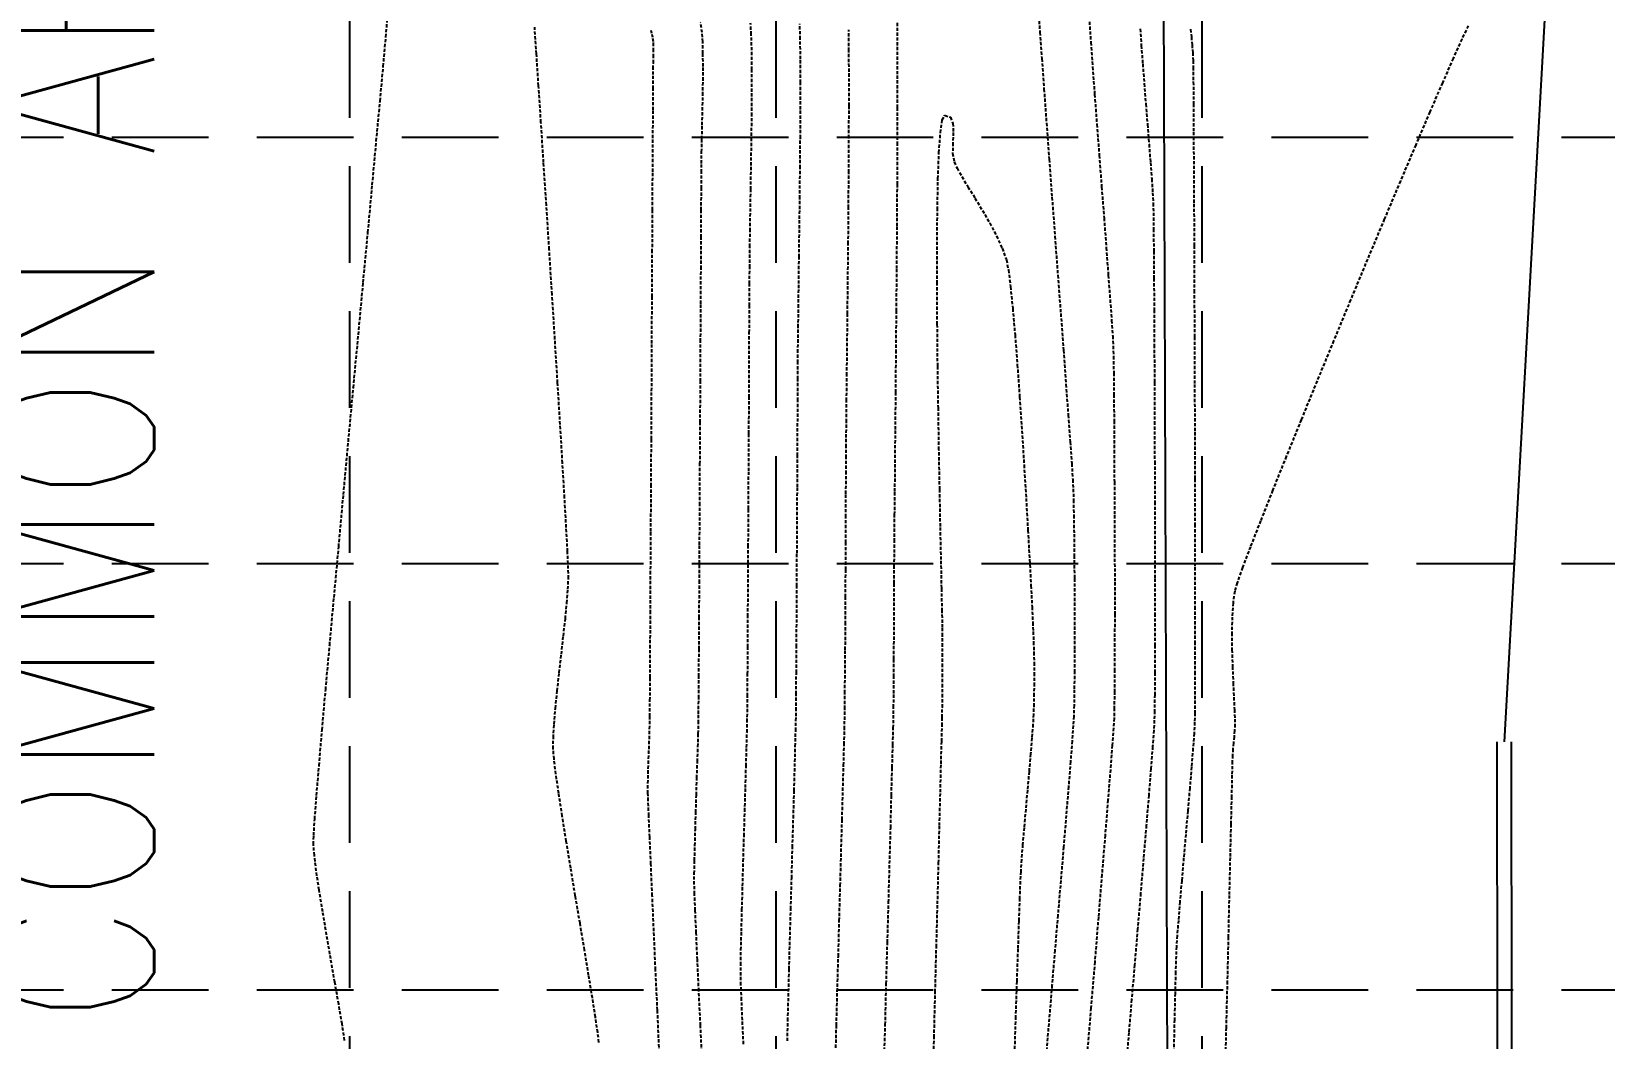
# Model space of a CAD drawing. Header units: inches. Extents: x 7994 to 10114, y 11164 to 12491.
# Drawn here: x 9856.3 to 9978.4, y 11724.3 to 11802.5 of the extents above; entities that cross this region are included whole.
import ezdxf
from ezdxf.enums import TextEntityAlignment as Align

# ---------------------------------------------------------------- set-up
doc = ezdxf.new("R2010")
doc.units = ezdxf.units.IN
doc.header["$MEASUREMENT"] = 0
doc.linetypes.add('HIDDEN', pattern=[0.375, 0.25, -0.125])
doc.linetypes.add('x4227topo$0$HIDDEN', pattern=[0.375, 0.25, -0.125])
for name, color, linetype in [('CONTOURS', 43, 'x4227topo$0$HIDDEN'), ('GRID', 254, 'HIDDEN'), ('x4227 lots$0$COMMON AREA LABEL', 4, 'Continuous'), ('x4227 lots$0$p-row', 5, 'Continuous'), ('x4227topo$0$C-ROAD', 12, 'Continuous'), ('x4227topo$0$C-ROAD-CURB', 12, 'Continuous')]:
    doc.layers.add(name, color=color, linetype=linetype)
doc.styles.add('x4227 lots$0$romans', font='romans.shx', dxfattribs={"width": 0.8})

msp = doc.modelspace()

# ---------------------------------------------------------------- linework, layer by layer
at = {"layer": 'CONTOURS', "color": 43}
for p, q in [((9934.48, 11804.05, 1233), (9934.59, 11802.41, 1233)), ((9883.83, 11802.04, 1240), (9883.98, 11803.8, 1240)), ((9895.52, 11800.74, 1239), (9895.38, 11802.81, 1239)), ((9904.47, 11802.32, 1238), (9904.39, 11802.64, 1238)), ((9908.37, 11802.39, 1237), (9908.26, 11803.18, 1237)), ((9912.19, 11802.24, 1236), (9912.14, 11803.11, 1236)), ((9915.99, 11801.88, 1235), (9915.96, 11803.06, 1235)), ((9919.77, 11800.97, 1234), (9919.76, 11802.6, 1234)), ((9923.54, 11801.39, 1233), (9923.53, 11803.2, 1233)), ((9938.43, 11803.23, 1234), (9938.54, 11801.63, 1234)), ((9942.37, 11802.67, 1235), (9942.46, 11801.39, 1235)), ((9946.29, 11802.65, 1236), (9946.35, 11802.05, 1236)), ((9967.83, 11802.92, 1237), (9967.34, 11801.89, 1237)), ((9883.63, 11799.77, 1240), (9883.83, 11802.04, 1240)), ((9904.54, 11802, 1238), (9904.47, 11802.32, 1238)), ((9904.59, 11801.67, 1238), (9904.54, 11802, 1238)), ((9904.61, 11801.36, 1238), (9904.59, 11801.67, 1238)), ((9908.42, 11801.67, 1237), (9908.37, 11802.39, 1237)), ((9908.44, 11800.78, 1237), (9908.42, 11801.67, 1237)), ((9912.23, 11801.02, 1236), (9912.19, 11802.24, 1236)), ((9916.01, 11800.33, 1235), (9915.99, 11801.88, 1235)), ((9923.55, 11799.15, 1233), (9923.54, 11801.39, 1233)), ((9934.59, 11802.41, 1233), (9934.74, 11800.37, 1233)), ((9938.54, 11801.63, 1234), (9938.68, 11799.73, 1234)), ((9942.46, 11801.39, 1235), (9942.57, 11799.96, 1235)), ((9946.35, 11802.05, 1236), (9946.4, 11801.44, 1236)), ((9946.4, 11801.44, 1236), (9946.45, 11800.83, 1236)), ((9967.34, 11801.89, 1237), (9966.67, 11800.39, 1237)), ((9895.68, 11798.26, 1239), (9895.52, 11800.74, 1239)), ((9904.59, 11800.02, 1238), (9904.6, 11800.49, 1238)), ((9904.6, 11800.49, 1238), (9904.61, 11800.95, 1238)), ((9904.61, 11800.95, 1238), (9904.61, 11801.36, 1238)), ((9908.45, 11799.77, 1237), (9908.44, 11800.78, 1237)), ((9912.24, 11799.52, 1236), (9912.23, 11801.02, 1236)), ((9916.01, 11798.5, 1235), (9916.01, 11800.33, 1235)), ((9919.78, 11798.98, 1234), (9919.77, 11800.97, 1234)), ((9934.74, 11800.37, 1233), (9934.91, 11798.01, 1233)), ((9946.45, 11800.83, 1236), (9946.48, 11800.22, 1236)), ((9946.48, 11800.22, 1236), (9946.49, 11799.71, 1236)), ((9966.67, 11800.39, 1237), (9965.83, 11798.49, 1237)), ((9883.38, 11797.07, 1240), (9883.63, 11799.77, 1240)), ((9904.58, 11799.58, 1238), (9904.59, 11800.02, 1238)), ((9904.58, 11799.13, 1238), (9904.58, 11799.58, 1238)), ((9904.58, 11798.04, 1238), (9904.58, 11799.13, 1238)), ((9908.45, 11798.68, 1237), (9908.45, 11799.77, 1237)), ((9912.24, 11797.8, 1236), (9912.24, 11799.52, 1236)), ((9919.78, 11796.71, 1234), (9919.78, 11798.98, 1234)), ((9923.55, 11796.56, 1233), (9923.55, 11799.15, 1233)), ((9938.68, 11799.73, 1234), (9938.84, 11797.59, 1234)), ((9942.57, 11799.96, 1235), (9942.69, 11798.43, 1235)), ((9946.49, 11799.71, 1236), (9946.5, 11798.56, 1236)), ((9895.87, 11795.43, 1239), (9895.68, 11798.26, 1239)), ((9904.57, 11796.37, 1238), (9904.58, 11798.04, 1238)), ((9908.43, 11797.53, 1237), (9908.45, 11798.68, 1237)), ((9912.23, 11795.94, 1236), (9912.24, 11797.8, 1236)), ((9916.01, 11796.43, 1235), (9916.01, 11798.5, 1235)), ((9934.91, 11798.01, 1233), (9935.1, 11795.38, 1233)), ((9942.69, 11798.43, 1235), (9942.81, 11796.85, 1235)), ((9946.5, 11798.56, 1236), (9946.51, 11796.86, 1236)), ((9965.83, 11798.49, 1237), (9964.85, 11796.23, 1237)), ((9883.09, 11793.98, 1240), (9883.38, 11797.07, 1240)), ((9908.41, 11796.36, 1237), (9908.43, 11797.53, 1237)), ((9919.77, 11794.21, 1234), (9919.78, 11796.71, 1234)), ((9923.54, 11793.69, 1233), (9923.55, 11796.56, 1233)), ((9938.84, 11797.59, 1234), (9939.01, 11795.28, 1234)), ((9942.81, 11796.85, 1235), (9942.94, 11795.26, 1235)), ((9946.51, 11796.86, 1236), (9946.52, 11794.67, 1236)), ((9896.07, 11792.32, 1239), (9895.87, 11795.43, 1239)), ((9904.56, 11794.2, 1238), (9904.57, 11796.37, 1238)), ((9908.38, 11795.21, 1237), (9908.41, 11796.36, 1237)), ((9912.21, 11794.01, 1236), (9912.23, 11795.94, 1236)), ((9916, 11794.21, 1235), (9916.01, 11796.43, 1235)), ((9926.87, 11794.62, 1232), (9927.01, 11795.61, 1232)), ((9927.01, 11795.61, 1232), (9927.2, 11795.97, 1232)), ((9927.2, 11795.97, 1232), (9927.65, 11795.82, 1232)), ((9927.65, 11795.82, 1232), (9927.84, 11795.34, 1232)), ((9927.84, 11795.34, 1232), (9927.87, 11794.64, 1232)), ((9935.1, 11795.38, 1233), (9935.31, 11792.56, 1233)), ((9939.01, 11795.28, 1234), (9939.2, 11792.87, 1234)), ((9942.94, 11795.26, 1235), (9943.06, 11793.73, 1235)), ((9964.85, 11796.23, 1237), (9963.76, 11793.67, 1237)), ((9904.54, 11791.59, 1238), (9904.56, 11794.2, 1238)), ((9908.34, 11793.12, 1237), (9908.36, 11794.12, 1237)), ((9908.36, 11794.12, 1237), (9908.38, 11795.21, 1237)), ((9915.98, 11791.88, 1235), (9916, 11794.21, 1235)), ((9919.76, 11791.55, 1234), (9919.77, 11794.21, 1234)), ((9926.76, 11793.08, 1232), (9926.87, 11794.62, 1232)), ((9927.87, 11794.64, 1232), (9927.83, 11793.83, 1232)), ((9946.52, 11794.67, 1236), (9946.53, 11792.06, 1236)), ((9882.78, 11790.57, 1240), (9883.09, 11793.98, 1240)), ((9908.33, 11792.24, 1237), (9908.34, 11793.12, 1237)), ((9912.18, 11792.08, 1236), (9912.21, 11794.01, 1236)), ((9923.53, 11790.61, 1233), (9923.54, 11793.69, 1233)), ((9926.68, 11791.06, 1232), (9926.76, 11793.08, 1232)), ((9927.83, 11793.83, 1232), (9927.82, 11793.03, 1232)), ((9927.82, 11793.03, 1232), (9927.94, 11792.35, 1232)), ((9939.2, 11792.87, 1234), (9939.38, 11790.42, 1234)), ((9943.06, 11793.73, 1235), (9943.17, 11792.3, 1235)), ((9963.76, 11793.67, 1237), (9962.57, 11790.88, 1237)), ((9896.29, 11789.01, 1239), (9896.07, 11792.32, 1239)), ((9904.53, 11788.63, 1238), (9904.54, 11791.59, 1238)), ((9908.32, 11791.54, 1237), (9908.33, 11792.24, 1237)), ((9912.15, 11790.22, 1236), (9912.18, 11792.08, 1236)), ((9915.96, 11789.53, 1235), (9915.98, 11791.88, 1235)), ((9927.94, 11792.35, 1232), (9928.16, 11791.87, 1232)), ((9928.16, 11791.87, 1232), (9928.53, 11791.22, 1232)), ((9935.31, 11792.56, 1233), (9935.53, 11789.61, 1233)), ((9943.17, 11792.3, 1235), (9943.27, 11791.03, 1235)), ((9946.53, 11792.06, 1236), (9946.55, 11789.1, 1236)), ((9882.44, 11786.89, 1240), (9882.78, 11790.57, 1240)), ((9908.32, 11790.31, 1237), (9908.32, 11791.54, 1237)), ((9919.74, 11788.79, 1234), (9919.76, 11791.55, 1234)), ((9923.51, 11787.38, 1233), (9923.53, 11790.61, 1233)), ((9926.64, 11788.65, 1232), (9926.68, 11791.06, 1232)), ((9928.53, 11791.22, 1232), (9929.01, 11790.43, 1232)), ((9929.01, 11790.43, 1232), (9929.55, 11789.55, 1232)), ((9939.38, 11790.42, 1234), (9939.57, 11788.01, 1234)), ((9943.27, 11791.03, 1235), (9943.34, 11789.96, 1235)), ((9962.57, 11790.88, 1237), (9961.32, 11787.91, 1237)), ((9908.31, 11788.61, 1237), (9908.32, 11790.31, 1237)), ((9912.12, 11788.5, 1236), (9912.15, 11790.22, 1236)), ((9915.93, 11787.2, 1235), (9915.96, 11789.53, 1235)), ((9929.55, 11789.55, 1232), (9930.13, 11788.59, 1232)), ((9935.53, 11789.61, 1233), (9935.76, 11786.58, 1233)), ((9943.34, 11789.96, 1235), (9943.38, 11789.15, 1235)), ((9896.51, 11785.58, 1239), (9896.29, 11789.01, 1239)), ((9904.51, 11785.37, 1238), (9904.53, 11788.63, 1238)), ((9908.3, 11786.51, 1237), (9908.31, 11788.61, 1237)), ((9912.1, 11787, 1236), (9912.12, 11788.5, 1236)), ((9919.72, 11786, 1234), (9919.74, 11788.79, 1234)), ((9926.61, 11785.91, 1232), (9926.64, 11788.65, 1232)), ((9930.13, 11788.59, 1232), (9930.7, 11787.61, 1232)), ((9939.57, 11788.01, 1234), (9939.74, 11785.7, 1234)), ((9943.38, 11789.15, 1235), (9943.4, 11788.41, 1235)), ((9943.4, 11788.41, 1235), (9943.41, 11787.16, 1235)), ((9946.55, 11789.1, 1236), (9946.56, 11785.85, 1236)), ((9882.07, 11783, 1240), (9882.44, 11786.89, 1240)), ((9912.08, 11785.78, 1236), (9912.1, 11787, 1236)), ((9915.9, 11784.97, 1235), (9915.93, 11787.2, 1235)), ((9923.49, 11784.08, 1233), (9923.51, 11787.38, 1233)), ((9930.7, 11787.61, 1232), (9931.23, 11786.61, 1232)), ((9943.41, 11787.16, 1235), (9943.43, 11785.43, 1235)), ((9961.32, 11787.91, 1237), (9960.02, 11784.81, 1237)), ((9896.73, 11782.08, 1239), (9896.51, 11785.58, 1239)), ((9908.29, 11784.07, 1237), (9908.3, 11786.51, 1237)), ((9912.07, 11784.91, 1236), (9912.08, 11785.78, 1236)), ((9919.69, 11783.24, 1234), (9919.72, 11786, 1234)), ((9926.61, 11782.92, 1232), (9926.61, 11785.91, 1232)), ((9931.23, 11786.61, 1232), (9931.67, 11785.65, 1232)), ((9931.67, 11785.65, 1232), (9931.99, 11784.76, 1232)), ((9935.76, 11786.58, 1233), (9935.98, 11783.56, 1233)), ((9939.74, 11785.7, 1234), (9939.9, 11783.56, 1234)), ((9946.56, 11785.85, 1236), (9946.57, 11782.39, 1236)), ((9904.49, 11781.9, 1238), (9904.51, 11785.37, 1238)), ((9912.07, 11784.16, 1236), (9912.07, 11784.91, 1236)), ((9915.88, 11782.91, 1235), (9915.9, 11784.97, 1235)), ((9931.99, 11784.76, 1232), (9932.15, 11783.97, 1232)), ((9943.43, 11785.43, 1235), (9943.44, 11783.32, 1235)), ((9960.02, 11784.81, 1237), (9958.7, 11781.65, 1237)), ((9908.28, 11781.35, 1237), (9908.29, 11784.07, 1237)), ((9912.06, 11782.9, 1236), (9912.07, 11784.16, 1236)), ((9919.66, 11780.58, 1234), (9919.69, 11783.24, 1234)), ((9923.46, 11780.79, 1233), (9923.49, 11784.08, 1233)), ((9932.15, 11783.97, 1232), (9932.31, 11782.68, 1232)), ((9935.98, 11783.56, 1233), (9936.21, 11780.59, 1233)), ((9939.9, 11783.56, 1234), (9940.04, 11781.66, 1234)), ((9943.44, 11783.32, 1235), (9943.46, 11780.87, 1235)), ((9881.7, 11778.96, 1240), (9882.07, 11783, 1240)), ((9896.95, 11778.61, 1239), (9896.73, 11782.08, 1239)), ((9904.48, 11778.27, 1238), (9904.49, 11781.9, 1238)), ((9912.05, 11781.19, 1236), (9912.06, 11782.9, 1236)), ((9915.85, 11781.07, 1235), (9915.88, 11782.91, 1235)), ((9926.63, 11779.76, 1232), (9926.61, 11782.92, 1232)), ((9932.31, 11782.68, 1232), (9932.48, 11780.98, 1232)), ((9946.57, 11782.39, 1236), (9946.59, 11778.78, 1236)), ((9908.26, 11778.42, 1237), (9908.28, 11781.35, 1237)), ((9912.04, 11779.1, 1236), (9912.05, 11781.19, 1236)), ((9915.84, 11779.53, 1235), (9915.85, 11781.07, 1235)), ((9923.43, 11777.56, 1233), (9923.46, 11780.79, 1233)), ((9932.48, 11780.98, 1232), (9932.66, 11778.93, 1232)), ((9940.04, 11781.66, 1234), (9940.16, 11780.06, 1234)), ((9943.46, 11780.87, 1235), (9943.47, 11778.15, 1235)), ((9958.7, 11781.65, 1237), (9957.39, 11778.48, 1237)), ((9915.82, 11778.34, 1235), (9915.84, 11779.53, 1235)), ((9919.64, 11778.08, 1234), (9919.66, 11780.58, 1234)), ((9926.66, 11776.51, 1232), (9926.63, 11779.76, 1232)), ((9936.21, 11780.59, 1233), (9936.42, 11777.75, 1233)), ((9940.16, 11780.06, 1234), (9940.24, 11778.84, 1234)), ((9881.31, 11774.84, 1240), (9881.7, 11778.96, 1240)), ((9897.16, 11775.22, 1239), (9896.95, 11778.61, 1239)), ((9904.46, 11774.57, 1238), (9904.48, 11778.27, 1238)), ((9908.25, 11775.32, 1237), (9908.26, 11778.42, 1237)), ((9912.03, 11776.71, 1236), (9912.04, 11779.1, 1236)), ((9915.81, 11777.57, 1235), (9915.82, 11778.34, 1235)), ((9932.66, 11778.93, 1232), (9932.84, 11776.61, 1232)), ((9940.24, 11778.84, 1234), (9940.28, 11778.07, 1234)), ((9946.59, 11778.78, 1236), (9946.6, 11775.09, 1236)), ((9957.39, 11778.48, 1237), (9956.1, 11775.36, 1237)), ((9915.81, 11776.78, 1235), (9915.81, 11777.57, 1235)), ((9919.61, 11775.8, 1234), (9919.64, 11778.08, 1234)), ((9923.41, 11774.48, 1233), (9923.43, 11777.56, 1233)), ((9936.42, 11777.75, 1233), (9936.61, 11775.1, 1233)), ((9940.28, 11778.07, 1234), (9940.3, 11777.27, 1234)), ((9940.3, 11777.27, 1234), (9940.32, 11775.99, 1234)), ((9943.47, 11778.15, 1235), (9943.48, 11775.24, 1235)), ((9912.02, 11774.08, 1236), (9912.03, 11776.71, 1236)), ((9915.81, 11775.51, 1235), (9915.81, 11776.78, 1235)), ((9919.59, 11773.82, 1234), (9919.61, 11775.8, 1234)), ((9926.71, 11773.24, 1232), (9926.66, 11776.51, 1232)), ((9932.84, 11776.61, 1232), (9933.02, 11774.11, 1232)), ((9940.32, 11775.99, 1234), (9940.33, 11774.3, 1234)), ((9880.92, 11770.67, 1240), (9881.31, 11774.84, 1240)), ((9897.36, 11771.99, 1239), (9897.16, 11775.22, 1239)), ((9904.44, 11770.85, 1238), (9904.46, 11774.57, 1238)), ((9908.23, 11772.14, 1237), (9908.25, 11775.32, 1237)), ((9915.8, 11773.83, 1235), (9915.81, 11775.51, 1235)), ((9936.61, 11775.1, 1233), (9936.79, 11772.71, 1233)), ((9943.48, 11775.24, 1235), (9943.49, 11772.2, 1235)), ((9946.6, 11775.09, 1236), (9946.61, 11771.39, 1236)), ((9956.1, 11775.36, 1237), (9954.87, 11772.35, 1237)), ((9912.01, 11771.28, 1236), (9912.02, 11774.08, 1236)), ((9915.79, 11771.83, 1235), (9915.8, 11773.83, 1235)), ((9919.58, 11772.18, 1234), (9919.59, 11773.82, 1234)), ((9923.38, 11771.6, 1233), (9923.41, 11774.48, 1233)), ((9933.02, 11774.11, 1232), (9933.2, 11771.5, 1232)), ((9940.33, 11774.3, 1234), (9940.35, 11772.27, 1234)), ((9908.21, 11768.92, 1237), (9908.23, 11772.14, 1237)), ((9919.56, 11770.97, 1234), (9919.58, 11772.18, 1234)), ((9926.76, 11770.03, 1232), (9926.71, 11773.24, 1232)), ((9936.79, 11772.71, 1233), (9936.94, 11770.64, 1233)), ((9940.35, 11772.27, 1234), (9940.36, 11769.99, 1234)), ((9943.49, 11772.2, 1235), (9943.5, 11769.09, 1235)), ((9954.87, 11772.35, 1237), (9953.71, 11769.5, 1237)), ((9897.54, 11769, 1239), (9897.36, 11771.99, 1239)), ((9904.42, 11767.2, 1238), (9904.44, 11770.85, 1238)), ((9911.99, 11768.38, 1236), (9912.01, 11771.28, 1236)), ((9915.78, 11769.57, 1235), (9915.79, 11771.83, 1235)), ((9919.56, 11770.24, 1234), (9919.56, 11770.97, 1234)), ((9923.36, 11769.01, 1233), (9923.38, 11771.6, 1233)), ((9933.2, 11771.5, 1232), (9933.36, 11768.85, 1232)), ((9946.61, 11771.39, 1236), (9946.62, 11767.75, 1236)), ((9880.54, 11766.54, 1240), (9880.92, 11770.67, 1240)), ((9919.55, 11769.4, 1234), (9919.56, 11770.24, 1234)), ((9926.82, 11766.95, 1232), (9926.76, 11770.03, 1232)), ((9936.94, 11770.64, 1233), (9937.06, 11768.95, 1233)), ((9940.36, 11769.99, 1234), (9940.37, 11767.52, 1234)), ((9897.7, 11766.31, 1239), (9897.54, 11769, 1239)), ((9908.2, 11765.74, 1237), (9908.21, 11768.92, 1237)), ((9915.77, 11767.13, 1235), (9915.78, 11769.57, 1235)), ((9919.55, 11768.17, 1234), (9919.55, 11769.4, 1234)), ((9923.34, 11766.78, 1233), (9923.36, 11769.01, 1233)), ((9933.36, 11768.85, 1232), (9933.52, 11766.25, 1232)), ((9937.06, 11768.95, 1233), (9937.14, 11767.71, 1233)), ((9943.5, 11769.09, 1235), (9943.51, 11765.98, 1235)), ((9953.71, 11769.5, 1237), (9952.65, 11766.87, 1237)), ((9904.4, 11763.69, 1238), (9904.42, 11767.2, 1238)), ((9911.98, 11765.44, 1236), (9911.99, 11768.38, 1236)), ((9919.54, 11766.61, 1234), (9919.55, 11768.17, 1234)), ((9937.14, 11767.71, 1233), (9937.18, 11766.99, 1233)), ((9940.37, 11767.52, 1234), (9940.38, 11764.94, 1234)), ((9946.62, 11767.75, 1236), (9946.63, 11764.23, 1236)), ((9880.17, 11762.49, 1240), (9880.54, 11766.54, 1240)), ((9897.83, 11764, 1239), (9897.7, 11766.31, 1239)), ((9915.75, 11764.58, 1235), (9915.77, 11767.13, 1235)), ((9919.53, 11764.8, 1234), (9919.54, 11766.61, 1234)), ((9923.32, 11764.97, 1233), (9923.34, 11766.78, 1233)), ((9926.87, 11764.08, 1232), (9926.82, 11766.95, 1232)), ((9933.52, 11766.25, 1232), (9933.66, 11763.77, 1232)), ((9937.18, 11766.99, 1233), (9937.2, 11766.13, 1233)), ((9937.2, 11766.13, 1233), (9937.22, 11764.94, 1233)), ((9943.51, 11765.98, 1235), (9943.52, 11762.94, 1235)), ((9952.65, 11766.87, 1237), (9951.72, 11764.52, 1237)), ((9908.18, 11762.65, 1237), (9908.2, 11765.74, 1237)), ((9911.96, 11762.53, 1236), (9911.98, 11765.44, 1236)), ((9919.53, 11762.82, 1234), (9919.53, 11764.8, 1234)), ((9923.31, 11763.65, 1233), (9923.32, 11764.97, 1233)), ((9937.22, 11764.94, 1233), (9937.24, 11763.48, 1233)), ((9940.38, 11764.94, 1234), (9940.39, 11762.32, 1234)), ((9897.93, 11762.13, 1239), (9897.83, 11764, 1239)), ((9904.38, 11760.37, 1238), (9904.4, 11763.69, 1238)), ((9915.74, 11761.99, 1235), (9915.75, 11764.58, 1235)), ((9923.3, 11762.9, 1233), (9923.31, 11763.65, 1233)), ((9926.93, 11761.5, 1232), (9926.87, 11764.08, 1232)), ((9933.66, 11763.77, 1232), (9933.79, 11761.49, 1232)), ((9946.63, 11764.23, 1236), (9946.63, 11760.91, 1236)), ((9951.72, 11764.52, 1237), (9950.93, 11762.5, 1237)), ((9879.81, 11758.57, 1240), (9880.17, 11762.49, 1240)), ((9908.17, 11759.71, 1237), (9908.18, 11762.65, 1237)), ((9911.95, 11759.73, 1236), (9911.96, 11762.53, 1236)), ((9919.52, 11760.72, 1234), (9919.53, 11762.82, 1234)), ((9923.3, 11762.04, 1233), (9923.3, 11762.9, 1233)), ((9937.24, 11763.48, 1233), (9937.25, 11761.82, 1233)), ((9940.39, 11762.32, 1234), (9940.4, 11759.74, 1234)), ((9943.52, 11762.94, 1235), (9943.52, 11760.02, 1235)), ((9950.93, 11762.5, 1237), (9950.32, 11760.88, 1237)), ((9897.99, 11760.8, 1239), (9897.93, 11762.13, 1239)), ((9915.73, 11759.44, 1235), (9915.74, 11761.99, 1235)), ((9923.29, 11760.94, 1233), (9923.3, 11762.04, 1233)), ((9926.97, 11759.28, 1232), (9926.93, 11761.5, 1232)), ((9933.79, 11761.49, 1232), (9933.9, 11759.48, 1232)), ((9937.25, 11761.82, 1233), (9937.27, 11760.03, 1233)), ((9897.96, 11759.2, 1239), (9898, 11760.05, 1239)), ((9898, 11760.05, 1239), (9897.99, 11760.8, 1239)), ((9904.37, 11757.34, 1238), (9904.38, 11760.37, 1238)), ((9919.51, 11758.59, 1234), (9919.52, 11760.72, 1234)), ((9923.29, 11759.67, 1233), (9923.29, 11760.94, 1233)), ((9937.27, 11760.03, 1233), (9937.27, 11758.17, 1233)), ((9943.52, 11760.02, 1235), (9943.52, 11757.31, 1235)), ((9946.63, 11760.91, 1236), (9946.63, 11757.85, 1236)), ((9950.32, 11760.88, 1237), (9949.9, 11759.7, 1237)), ((9897.88, 11758.14, 1239), (9897.96, 11759.2, 1239)), ((9908.15, 11756.99, 1237), (9908.17, 11759.71, 1237)), ((9911.93, 11757.1, 1236), (9911.95, 11759.73, 1236)), ((9915.72, 11757, 1235), (9915.73, 11759.44, 1235)), ((9923.28, 11758.27, 1233), (9923.29, 11759.67, 1233)), ((9927.01, 11757.5, 1232), (9926.97, 11759.28, 1232)), ((9933.9, 11759.48, 1232), (9933.98, 11757.83, 1232)), ((9940.4, 11759.74, 1234), (9940.4, 11757.27, 1234)), ((9949.71, 11759.04, 1237), (9949.58, 11758.14, 1237)), ((9949.9, 11759.7, 1237), (9949.71, 11759.04, 1237)), ((9879.47, 11754.86, 1240), (9879.81, 11758.57, 1240)), ((9897.76, 11756.92, 1239), (9897.88, 11758.14, 1239)), ((9919.5, 11756.5, 1234), (9919.51, 11758.59, 1234)), ((9923.28, 11756.79, 1233), (9923.28, 11758.27, 1233)), ((9927.04, 11756.23, 1232), (9927.01, 11757.5, 1232)), ((9933.98, 11757.83, 1232), (9934.04, 11756.62, 1232)), ((9937.27, 11758.17, 1233), (9937.28, 11756.31, 1233)), ((9946.63, 11757.85, 1236), (9946.63, 11755.12, 1236)), ((9949.58, 11758.14, 1237), (9949.51, 11757.04, 1237)), ((9897.61, 11755.57, 1239), (9897.76, 11756.92, 1239)), ((9904.35, 11754.64, 1238), (9904.37, 11757.34, 1238)), ((9908.14, 11754.55, 1237), (9908.15, 11756.99, 1237)), ((9911.92, 11754.71, 1236), (9911.93, 11757.1, 1236)), ((9915.7, 11754.74, 1235), (9915.72, 11757, 1235)), ((9919.49, 11754.51, 1234), (9919.5, 11756.5, 1234)), ((9923.27, 11755.28, 1233), (9923.28, 11756.79, 1233)), ((9927.04, 11755.56, 1232), (9927.04, 11756.23, 1232)), ((9934.04, 11756.62, 1232), (9934.07, 11755.91, 1232)), ((9937.28, 11756.31, 1233), (9937.28, 11754.51, 1233)), ((9940.4, 11757.27, 1234), (9940.39, 11754.99, 1234)), ((9943.52, 11757.31, 1235), (9943.52, 11754.86, 1235)), ((9949.51, 11757.04, 1237), (9949.49, 11755.81, 1237)), ((9897.45, 11754.15, 1239), (9897.61, 11755.57, 1239)), ((9923.26, 11753.8, 1233), (9923.27, 11755.28, 1233)), ((9927.04, 11754.77, 1232), (9927.04, 11755.56, 1232)), ((9934.07, 11755.91, 1232), (9934.1, 11755.11, 1232)), ((9934.1, 11755.11, 1232), (9934.12, 11754.31, 1232)), ((9940.39, 11754.99, 1234), (9940.39, 11752.96, 1234)), ((9946.63, 11755.12, 1236), (9946.63, 11752.79, 1236)), ((9949.49, 11755.81, 1237), (9949.5, 11754.51, 1237)), ((9879.16, 11751.41, 1240), (9879.47, 11754.86, 1240)), ((9897.28, 11752.72, 1239), (9897.45, 11754.15, 1239)), ((9904.34, 11752.36, 1238), (9904.35, 11754.64, 1238)), ((9908.12, 11752.45, 1237), (9908.14, 11754.55, 1237)), ((9911.91, 11752.63, 1236), (9911.92, 11754.71, 1236)), ((9915.69, 11752.73, 1235), (9915.7, 11754.74, 1235)), ((9919.47, 11752.7, 1234), (9919.49, 11754.51, 1234)), ((9923.26, 11752.4, 1233), (9923.26, 11753.8, 1233)), ((9927.04, 11753.99, 1232), (9927.04, 11754.77, 1232)), ((9927.04, 11753.2, 1232), (9927.04, 11753.99, 1232)), ((9934.12, 11754.31, 1232), (9934.14, 11753.51, 1232)), ((9937.28, 11754.51, 1233), (9937.27, 11752.85, 1233)), ((9943.52, 11754.86, 1235), (9943.51, 11752.74, 1235)), ((9949.5, 11754.51, 1237), (9949.54, 11753.2, 1237)), ((9897.13, 11751.3, 1239), (9897.28, 11752.72, 1239)), ((9911.9, 11750.92, 1236), (9911.91, 11752.63, 1236)), ((9915.68, 11751.06, 1235), (9915.69, 11752.73, 1235)), ((9919.46, 11751.15, 1234), (9919.47, 11752.7, 1234)), ((9927.04, 11752.41, 1232), (9927.04, 11753.2, 1232)), ((9934.14, 11753.51, 1232), (9934.14, 11752.71, 1232)), ((9934.14, 11752.71, 1232), (9934.14, 11751.91, 1232)), ((9937.27, 11752.85, 1233), (9937.26, 11751.4, 1233)), ((9940.39, 11752.96, 1234), (9940.38, 11751.27, 1234)), ((9943.51, 11752.74, 1235), (9943.5, 11751.02, 1235)), ((9946.63, 11752.79, 1236), (9946.63, 11750.93, 1236)), ((9949.54, 11753.2, 1237), (9949.59, 11751.94, 1237)), ((9878.88, 11748.28, 1240), (9879.16, 11751.41, 1240)), ((9904.33, 11750.57, 1238), (9904.34, 11752.36, 1238)), ((9908.11, 11750.76, 1237), (9908.12, 11752.45, 1237)), ((9923.25, 11751.12, 1233), (9923.26, 11752.4, 1233)), ((9927.03, 11751.62, 1232), (9927.04, 11752.41, 1232)), ((9927.03, 11750.83, 1232), (9927.03, 11751.62, 1232)), ((9934.14, 11751.91, 1232), (9934.13, 11751.11, 1232)), ((9937.26, 11751.4, 1233), (9937.24, 11750.2, 1233)), ((9949.59, 11751.94, 1237), (9949.64, 11750.81, 1237)), ((9896.99, 11749.96, 1239), (9897.13, 11751.3, 1239)), ((9904.32, 11749.34, 1238), (9904.33, 11750.57, 1238)), ((9908.1, 11749.53, 1237), (9908.11, 11750.76, 1237)), ((9911.89, 11749.66, 1236), (9911.9, 11750.92, 1236)), ((9915.67, 11749.79, 1235), (9915.68, 11751.06, 1235)), ((9919.45, 11749.92, 1234), (9919.46, 11751.15, 1234)), ((9923.24, 11750.03, 1233), (9923.25, 11751.12, 1233)), ((9927.02, 11750.04, 1232), (9927.03, 11750.83, 1232)), ((9934.12, 11750.31, 1232), (9934.09, 11749.51, 1232)), ((9934.13, 11751.11, 1232), (9934.12, 11750.31, 1232)), ((9937.24, 11750.2, 1233), (9937.22, 11749.35, 1233)), ((9940.38, 11751.27, 1234), (9940.36, 11749.99, 1234)), ((9943.5, 11751.02, 1235), (9943.49, 11749.76, 1235)), ((9946.63, 11750.93, 1236), (9946.62, 11749.6, 1236)), ((9949.64, 11750.81, 1237), (9949.69, 11749.85, 1237)), ((9896.89, 11748.73, 1239), (9896.99, 11749.96, 1239)), ((9904.31, 11748.73, 1238), (9904.32, 11749.34, 1238)), ((9908.09, 11748.82, 1237), (9908.1, 11749.53, 1237)), ((9911.86, 11748.1, 1236), (9911.88, 11748.91, 1236)), ((9911.88, 11748.91, 1236), (9911.89, 11749.66, 1236)), ((9915.64, 11748.22, 1235), (9915.66, 11748.99, 1235)), ((9915.66, 11748.99, 1235), (9915.67, 11749.79, 1235)), ((9919.43, 11748.35, 1234), (9919.44, 11749.08, 1234)), ((9919.44, 11749.08, 1234), (9919.45, 11749.92, 1234)), ((9923.21, 11748.43, 1233), (9923.23, 11749.17, 1233)), ((9923.23, 11749.17, 1233), (9923.24, 11750.03, 1233)), ((9927, 11748.62, 1232), (9927.01, 11749.25, 1232)), ((9927.01, 11749.25, 1232), (9927.02, 11750.04, 1232)), ((9934.09, 11749.51, 1232), (9934.05, 11748.72, 1232)), ((9937.22, 11749.35, 1233), (9937.18, 11748.62, 1233)), ((9940.35, 11749.19, 1234), (9940.3, 11748.44, 1234)), ((9940.36, 11749.99, 1234), (9940.35, 11749.19, 1234)), ((9943.47, 11749.03, 1235), (9943.43, 11748.26, 1235)), ((9943.49, 11749.76, 1235), (9943.47, 11749.03, 1235)), ((9946.6, 11748.88, 1236), (9946.56, 11748.02, 1236)), ((9946.62, 11749.6, 1236), (9946.6, 11748.88, 1236)), ((9949.69, 11749.85, 1237), (9949.72, 11749.13, 1237)), ((9949.72, 11749.13, 1237), (9949.73, 11748.72, 1237)), ((9878.65, 11745.52, 1240), (9878.88, 11748.28, 1240)), ((9896.82, 11746.82, 1239), (9896.83, 11747.67, 1239)), ((9896.83, 11747.67, 1239), (9896.89, 11748.73, 1239)), ((9904.27, 11747.2, 1238), (9904.29, 11747.97, 1238)), ((9904.29, 11747.97, 1238), (9904.31, 11748.73, 1238)), ((9908.05, 11746.97, 1237), (9908.08, 11747.99, 1237)), ((9908.08, 11747.99, 1237), (9908.09, 11748.82, 1237)), ((9911.83, 11746.93, 1236), (9911.86, 11748.1, 1236)), ((9915.61, 11747.01, 1235), (9915.64, 11748.22, 1235)), ((9919.4, 11747.15, 1234), (9919.43, 11748.35, 1234)), ((9923.18, 11747.14, 1233), (9923.21, 11748.43, 1233)), ((9926.97, 11747.4, 1232), (9927, 11748.62, 1232)), ((9933.97, 11747.67, 1232), (9933.87, 11746.43, 1232)), ((9934.05, 11748.72, 1232), (9933.97, 11747.67, 1232)), ((9937.18, 11748.62, 1233), (9937.09, 11747.43, 1233)), ((9940.3, 11748.44, 1234), (9940.2, 11747.09, 1234)), ((9943.43, 11748.26, 1235), (9943.34, 11746.99, 1235)), ((9946.56, 11748.02, 1236), (9946.47, 11746.85, 1236)), ((9949.66, 11747.76, 1237), (9949.61, 11747.28, 1237)), ((9949.7, 11748.24, 1237), (9949.66, 11747.76, 1237)), ((9949.73, 11748.72, 1237), (9949.7, 11748.24, 1237)), ((9896.88, 11746.03, 1239), (9896.82, 11746.82, 1239)), ((9904.21, 11745.67, 1238), (9904.24, 11746.43, 1238)), ((9904.24, 11746.43, 1238), (9904.27, 11747.2, 1238)), ((9908.01, 11745.81, 1237), (9908.05, 11746.97, 1237)), ((9911.79, 11745.48, 1236), (9911.83, 11746.93, 1236)), ((9915.57, 11745.44, 1235), (9915.61, 11747.01, 1235)), ((9919.36, 11745.53, 1234), (9919.4, 11747.15, 1234)), ((9923.13, 11745.38, 1233), (9923.18, 11747.14, 1233)), ((9926.92, 11745.65, 1232), (9926.97, 11747.4, 1232)), ((9933.87, 11746.43, 1232), (9933.75, 11745.06, 1232)), ((9937.09, 11747.43, 1233), (9936.97, 11745.83, 1233)), ((9940.2, 11747.09, 1234), (9940.06, 11745.2, 1234)), ((9943.34, 11746.99, 1235), (9943.2, 11745.28, 1235)), ((9946.47, 11746.85, 1236), (9946.36, 11745.41, 1236)), ((9949.57, 11746.8, 1237), (9949.54, 11746.32, 1237)), ((9949.61, 11747.28, 1237), (9949.57, 11746.8, 1237)), ((9878.45, 11743.2, 1240), (9878.65, 11745.52, 1240)), ((9897.03, 11744.86, 1239), (9896.88, 11746.03, 1239)), ((9904.19, 11744.9, 1238), (9904.21, 11745.67, 1238)), ((9907.97, 11744.55, 1237), (9908.01, 11745.81, 1237)), ((9911.74, 11743.81, 1236), (9911.79, 11745.48, 1236)), ((9915.52, 11743.56, 1235), (9915.57, 11745.44, 1235)), ((9919.3, 11743.56, 1234), (9919.36, 11745.53, 1234)), ((9923.07, 11743.21, 1233), (9923.13, 11745.38, 1233)), ((9926.87, 11743.45, 1232), (9926.92, 11745.65, 1232)), ((9936.97, 11745.83, 1233), (9936.81, 11743.88, 1233)), ((9943.2, 11745.28, 1235), (9943.04, 11743.22, 1235)), ((9946.36, 11745.41, 1236), (9946.22, 11743.77, 1236)), ((9949.52, 11745.86, 1237), (9949.5, 11744.77, 1237)), ((9949.54, 11746.32, 1237), (9949.52, 11745.86, 1237)), ((9897.25, 11743.36, 1239), (9897.03, 11744.86, 1239)), ((9904.17, 11744.14, 1238), (9904.19, 11744.9, 1238)), ((9904.17, 11743.37, 1238), (9904.17, 11744.14, 1238)), ((9907.93, 11743.23, 1237), (9907.97, 11744.55, 1237)), ((9933.75, 11745.06, 1232), (9933.62, 11743.6, 1232)), ((9940.06, 11745.2, 1234), (9939.87, 11742.84, 1234)), ((9949.5, 11744.77, 1237), (9949.46, 11743.11, 1237)), ((9878.31, 11741.37, 1240), (9878.45, 11743.2, 1240)), ((9897.52, 11741.6, 1239), (9897.25, 11743.36, 1239)), ((9904.19, 11742.78, 1238), (9904.17, 11743.37, 1238)), ((9904.24, 11741.63, 1238), (9904.19, 11742.78, 1238)), ((9907.89, 11741.89, 1237), (9907.93, 11743.23, 1237)), ((9911.69, 11741.98, 1236), (9911.74, 11743.81, 1236)), ((9915.46, 11741.45, 1235), (9915.52, 11743.56, 1235)), ((9919.24, 11741.31, 1234), (9919.3, 11743.56, 1234)), ((9923.01, 11740.69, 1233), (9923.07, 11743.21, 1233)), ((9926.8, 11740.86, 1232), (9926.87, 11743.45, 1232)), ((9933.62, 11743.6, 1232), (9933.49, 11742.13, 1232)), ((9936.81, 11743.88, 1233), (9936.63, 11741.65, 1233)), ((9939.87, 11742.84, 1234), (9939.65, 11740.1, 1234)), ((9943.04, 11743.22, 1235), (9942.85, 11740.88, 1235)), ((9946.22, 11743.77, 1236), (9946.07, 11742.01, 1236)), ((9949.46, 11743.11, 1237), (9949.41, 11740.96, 1237)), ((9897.83, 11739.65, 1239), (9897.52, 11741.6, 1239)), ((9904.31, 11739.97, 1238), (9904.24, 11741.63, 1238)), ((9907.85, 11740.57, 1237), (9907.89, 11741.89, 1237)), ((9911.63, 11740.05, 1236), (9911.69, 11741.98, 1236)), ((9933.49, 11742.13, 1232), (9933.36, 11740.71, 1232)), ((9936.63, 11741.65, 1233), (9936.43, 11739.2, 1233)), ((9946.07, 11742.01, 1236), (9945.91, 11740.18, 1236)), ((9878.23, 11740.09, 1240), (9878.31, 11741.37, 1240)), ((9907.82, 11739.31, 1237), (9907.85, 11740.57, 1237)), ((9915.39, 11739.17, 1235), (9915.46, 11741.45, 1235)), ((9919.17, 11738.83, 1234), (9919.24, 11741.31, 1234)), ((9922.93, 11737.91, 1233), (9923.01, 11740.69, 1233)), ((9926.73, 11737.95, 1232), (9926.8, 11740.86, 1232)), ((9933.36, 11740.71, 1232), (9933.25, 11739.39, 1232)), ((9942.85, 11740.88, 1235), (9942.63, 11738.32, 1235)), ((9949.41, 11740.96, 1237), (9949.35, 11738.38, 1237)), ((9878.21, 11739.41, 1240), (9878.23, 11740.09, 1240)), ((9878.28, 11738.55, 1240), (9878.21, 11739.41, 1240)), ((9898.18, 11737.57, 1239), (9897.83, 11739.65, 1239)), ((9904.4, 11737.89, 1238), (9904.31, 11739.97, 1238)), ((9907.79, 11738.15, 1237), (9907.82, 11739.31, 1237)), ((9911.57, 11738.09, 1236), (9911.63, 11740.05, 1236)), ((9915.33, 11736.79, 1235), (9915.39, 11739.17, 1235)), ((9933.25, 11739.39, 1232), (9933.16, 11738.23, 1232)), ((9936.43, 11739.2, 1233), (9936.21, 11736.6, 1233)), ((9939.65, 11740.1, 1234), (9939.4, 11737.05, 1234)), ((9945.91, 11740.18, 1236), (9945.75, 11738.35, 1236)), ((9878.43, 11737.34, 1240), (9878.28, 11738.55, 1240)), ((9904.51, 11735.43, 1238), (9904.4, 11737.89, 1238)), ((9907.77, 11737.14, 1237), (9907.79, 11738.15, 1237)), ((9911.52, 11736.17, 1236), (9911.57, 11738.09, 1236)), ((9919.1, 11736.2, 1234), (9919.17, 11738.83, 1234)), ((9922.85, 11734.91, 1233), (9922.93, 11737.91, 1233)), ((9926.65, 11734.78, 1232), (9926.73, 11737.95, 1232)), ((9933.16, 11738.23, 1232), (9933.1, 11737.3, 1232)), ((9942.63, 11738.32, 1235), (9942.41, 11735.61, 1235)), ((9945.75, 11738.35, 1236), (9945.6, 11736.58, 1236)), ((9949.35, 11738.38, 1237), (9949.28, 11735.45, 1237)), ((9878.65, 11735.86, 1240), (9878.43, 11737.34, 1240)), ((9898.53, 11735.42, 1239), (9898.18, 11737.57, 1239)), ((9907.77, 11736.3, 1237), (9907.77, 11737.14, 1237)), ((9915.26, 11734.38, 1235), (9915.33, 11736.79, 1235)), ((9933.1, 11737.3, 1232), (9933.06, 11736.54, 1232)), ((9939.4, 11737.05, 1234), (9939.13, 11733.75, 1234)), ((9878.93, 11734.18, 1240), (9878.65, 11735.86, 1240)), ((9904.63, 11732.68, 1238), (9904.51, 11735.43, 1238)), ((9907.79, 11735.55, 1237), (9907.77, 11736.3, 1237)), ((9907.84, 11734.28, 1237), (9907.79, 11735.55, 1237)), ((9911.47, 11734.33, 1236), (9911.52, 11736.17, 1236)), ((9919.02, 11733.47, 1234), (9919.1, 11736.2, 1234)), ((9933.06, 11736.54, 1232), (9933.01, 11735.23, 1232)), ((9936.21, 11736.6, 1233), (9935.98, 11733.9, 1233)), ((9942.41, 11735.61, 1235), (9942.17, 11732.84, 1235)), ((9945.6, 11736.58, 1236), (9945.45, 11734.95, 1236)), ((9949.28, 11735.45, 1237), (9949.21, 11732.22, 1237)), ((9898.9, 11733.28, 1239), (9898.53, 11735.42, 1239)), ((9907.92, 11732.55, 1237), (9907.84, 11734.28, 1237)), ((9911.43, 11732.66, 1236), (9911.47, 11734.33, 1236)), ((9915.19, 11732, 1235), (9915.26, 11734.38, 1235)), ((9922.76, 11731.79, 1233), (9922.85, 11734.91, 1233)), ((9926.56, 11731.43, 1232), (9926.65, 11734.78, 1232)), ((9933.01, 11735.23, 1232), (9932.95, 11733.45, 1232)), ((9945.45, 11734.95, 1236), (9945.34, 11733.51, 1236)), ((9879.23, 11732.38, 1240), (9878.93, 11734.18, 1240)), ((9899.25, 11731.2, 1239), (9898.9, 11733.28, 1239)), ((9918.95, 11730.71, 1234), (9919.02, 11733.47, 1234)), ((9932.95, 11733.45, 1232), (9932.88, 11731.28, 1232)), ((9935.98, 11733.9, 1233), (9935.75, 11731.18, 1233)), ((9939.13, 11733.75, 1234), (9938.85, 11730.28, 1234)), ((9945.34, 11733.51, 1236), (9945.24, 11732.33, 1236)), ((9879.55, 11730.53, 1240), (9879.23, 11732.38, 1240)), ((9904.76, 11729.69, 1238), (9904.63, 11732.68, 1238)), ((9908.01, 11730.45, 1237), (9907.92, 11732.55, 1237)), ((9911.39, 11731.21, 1236), (9911.43, 11732.66, 1236)), ((9915.13, 11729.72, 1235), (9915.19, 11732, 1235)), ((9922.67, 11728.59, 1233), (9922.76, 11731.79, 1233)), ((9942.17, 11732.84, 1235), (9941.94, 11730.06, 1235)), ((9945.24, 11732.33, 1236), (9945.19, 11731.48, 1236)), ((9949.21, 11732.22, 1237), (9949.13, 11728.78, 1237)), ((9899.57, 11729.25, 1239), (9899.25, 11731.2, 1239)), ((9911.38, 11730.05, 1236), (9911.39, 11731.21, 1236)), ((9918.87, 11727.99, 1234), (9918.95, 11730.71, 1234)), ((9926.47, 11727.95, 1232), (9926.56, 11731.43, 1232)), ((9932.88, 11731.28, 1232), (9932.79, 11728.78, 1232)), ((9935.75, 11731.18, 1233), (9935.53, 11728.48, 1233)), ((9945.16, 11730.74, 1236), (9945.12, 11729.5, 1236)), ((9945.19, 11731.48, 1236), (9945.16, 11730.74, 1236)), ((9879.87, 11728.71, 1240), (9879.55, 11730.53, 1240)), ((9904.91, 11726.54, 1238), (9904.76, 11729.69, 1238)), ((9908.12, 11728.03, 1237), (9908.01, 11730.45, 1237)), ((9911.37, 11729.24, 1236), (9911.38, 11730.05, 1236)), ((9915.08, 11727.61, 1235), (9915.13, 11729.72, 1235)), ((9938.85, 11730.28, 1234), (9938.55, 11726.71, 1234)), ((9941.94, 11730.06, 1235), (9941.71, 11727.36, 1235)), ((9945.12, 11729.5, 1236), (9945.08, 11727.84, 1236)), ((9880.17, 11727, 1240), (9879.87, 11728.71, 1240)), ((9899.86, 11727.49, 1239), (9899.57, 11729.25, 1239)), ((9911.39, 11728.5, 1236), (9911.37, 11729.24, 1236)), ((9911.44, 11727.32, 1236), (9911.39, 11728.5, 1236)), ((9922.59, 11725.4, 1233), (9922.67, 11728.59, 1233)), ((9932.79, 11728.78, 1232), (9932.7, 11726.03, 1232)), ((9935.53, 11728.48, 1233), (9935.31, 11725.88, 1233)), ((9949.13, 11728.78, 1237), (9949.04, 11725.18, 1237)), ((9880.43, 11725.47, 1240), (9880.17, 11727, 1240)), ((9900.1, 11726, 1239), (9899.86, 11727.49, 1239)), ((9908.25, 11725.37, 1237), (9908.12, 11728.03, 1237)), ((9911.5, 11725.77, 1236), (9911.44, 11727.32, 1236)), ((9915.03, 11725.73, 1235), (9915.08, 11727.61, 1235)), ((9918.8, 11725.35, 1234), (9918.87, 11727.99, 1234)), ((9926.38, 11724.42, 1232), (9926.47, 11727.95, 1232)), ((9941.71, 11727.36, 1235), (9941.49, 11724.8, 1235)), ((9945.08, 11727.84, 1236), (9945.03, 11725.8, 1236)), ((9900.27, 11724.82, 1239), (9900.1, 11726, 1239)), ((9905.05, 11723.28, 1238), (9904.91, 11726.54, 1238)), ((9911.59, 11723.91, 1236), (9911.5, 11725.77, 1236)), ((9915, 11724.15, 1235), (9915.03, 11725.73, 1235)), ((9932.7, 11726.03, 1232), (9932.61, 11723.09, 1232)), ((9935.31, 11725.88, 1233), (9935.1, 11723.43, 1233)), ((9938.55, 11726.71, 1234), (9938.25, 11723.13, 1234)), ((9945.03, 11725.8, 1236), (9944.98, 11723.47, 1236)), ((9880.63, 11724.2, 1240), (9880.43, 11725.47, 1240)), ((9900.37, 11724.04, 1239), (9900.27, 11724.82, 1239)), ((9908.38, 11722.53, 1237), (9908.25, 11725.37, 1237)), ((9918.74, 11722.88, 1234), (9918.8, 11725.35, 1234)), ((9922.5, 11722.27, 1233), (9922.59, 11725.4, 1233)), ((9941.49, 11724.8, 1235), (9941.3, 11722.46, 1235)), ((9949.04, 11725.18, 1237), (9948.96, 11721.5, 1237)), ((9926.29, 11720.91, 1232), (9926.38, 11724.42, 1232))]:
    msp.add_line(p, q, dxfattribs=at)
at = {"layer": 'GRID', "color": 253, "linetype": 'HIDDEN', "ltscale": 30}
for p, q in [((9881.02, 12455.77), (9881.02, 11298)), ((9914.09, 12455.77), (9914.09, 11298)), ((9947.17, 12455.77), (9947.17, 11298)), ((8028.82, 11794.27), (10079.47, 11794.27)), ((8028.82, 11761.2), (10079.47, 11761.2)), ((8028.82, 11728.12), (10079.47, 11728.12))]:
    msp.add_line(p, q, dxfattribs=at)
at = {"layer": 'x4227 lots$0$p-row', "color": 7}
msp.add_line((9942.4, 12364.35), (9944.58, 11685.48), dxfattribs=at)
at = {"layer": 'x4227topo$0$C-ROAD', "color": 7}
msp.add_line((9970.64, 11747.35), (9973.79, 11803.37), dxfattribs=at)
at = {"layer": 'x4227topo$0$C-ROAD-CURB', "color": 7}
for p, q in [((9970.09, 11745.08), (9970.09, 11747.35)), ((9971.19, 11745.08), (9971.19, 11747.35)), ((9970.11, 11727.35), (9970.09, 11745.08)), ((9971.21, 11727.35), (9971.19, 11745.08)), ((9970.11, 11725.08), (9970.11, 11727.35)), ((9971.21, 11725.08), (9971.21, 11727.35)), ((9970.14, 11705.08), (9970.11, 11725.08)), ((9971.24, 11705.08), (9971.21, 11725.08))]:
    msp.add_line(p, q, dxfattribs=at)

# ---------------------------------------------------------------- texts
at = {"layer": 'x4227 lots$0$COMMON AREA LABEL', "color": 7, "style": 'x4227 lots$0$romans', "width": 0.8}
msp.add_text('COMMON AREA "A" ', height=13, rotation=90, dxfattribs=at).set_placement((9859.34, 11794.3), align=Align.MIDDLE)

doc.saveas('drawing.dxf')
